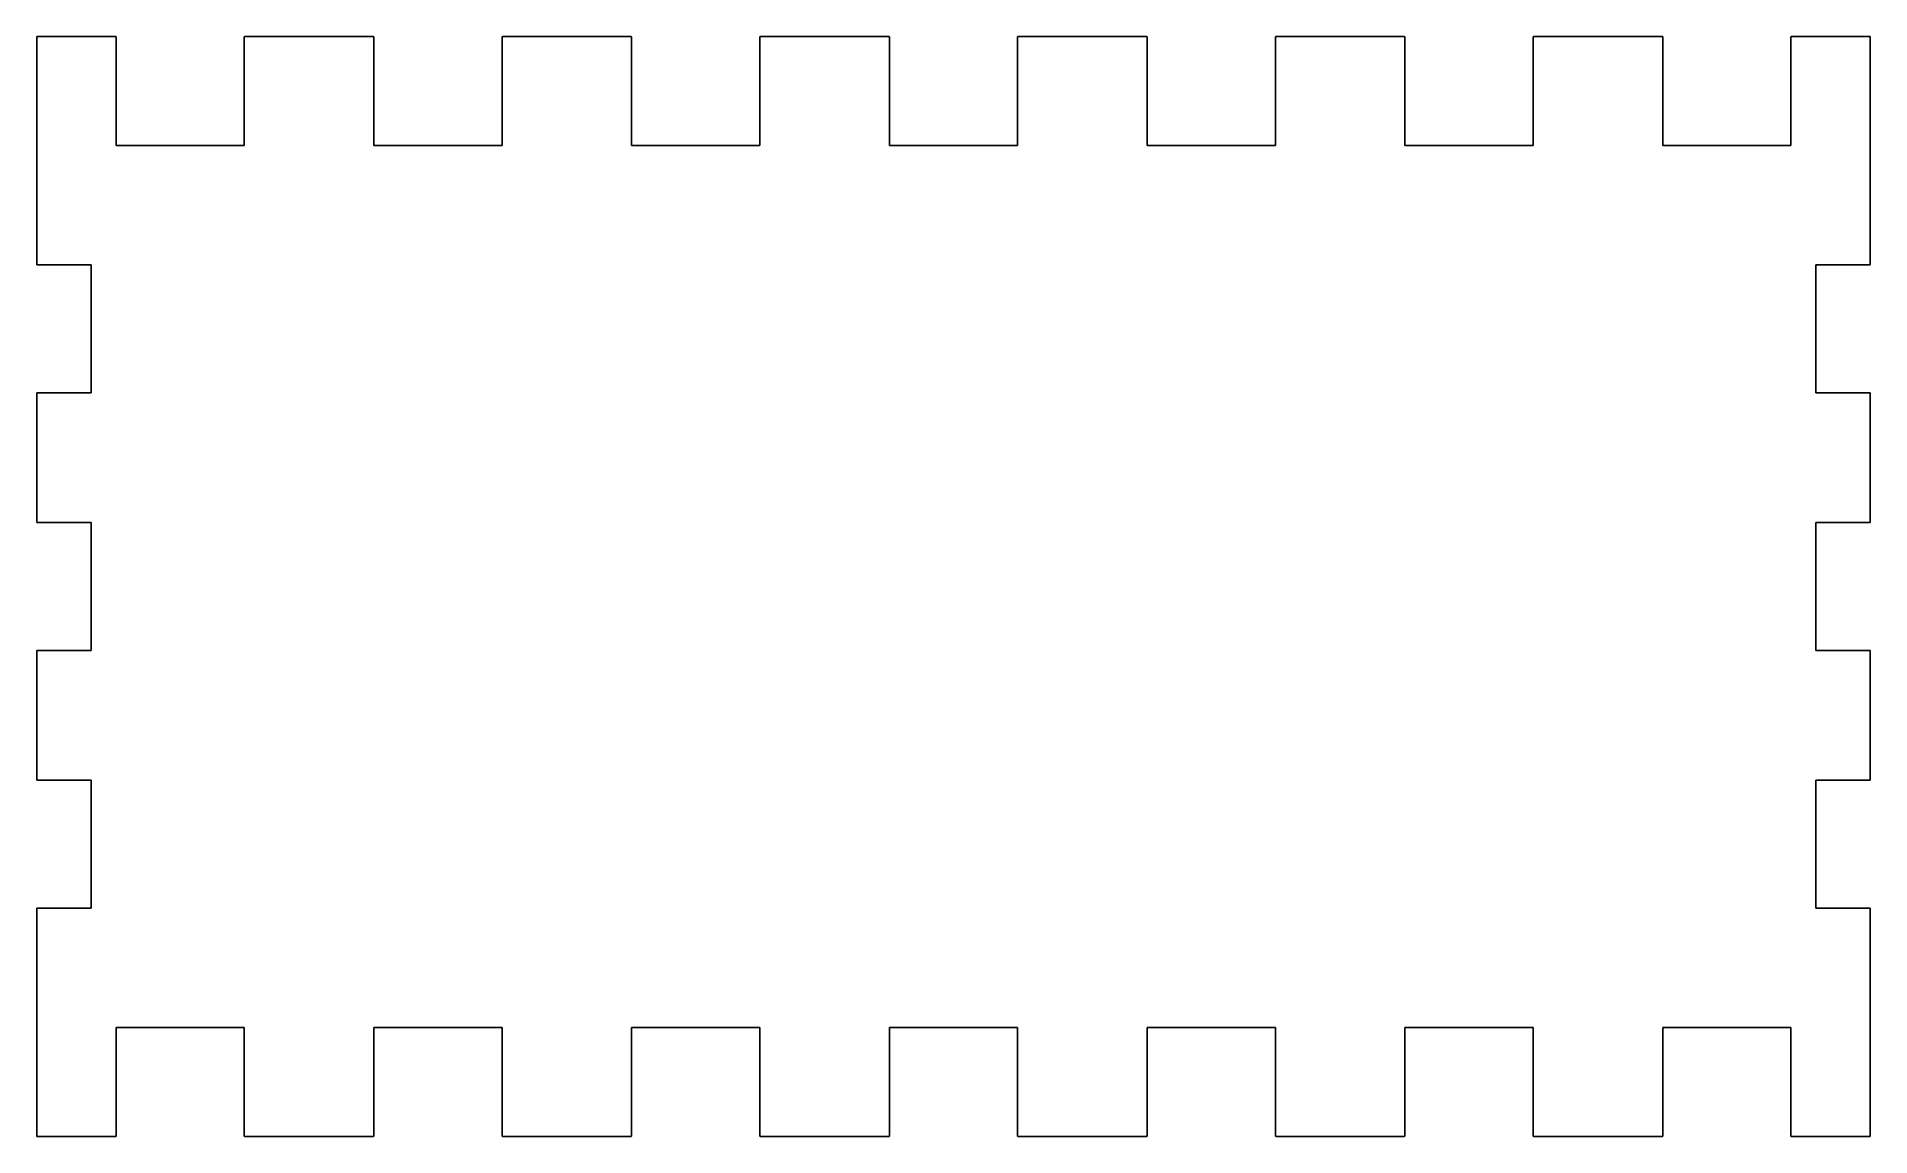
# Model space of a CAD drawing. Extents: x -107 to 107, y -64 to 64.
import ezdxf

# ---------------------------------------------------------------- set-up
doc = ezdxf.new("R2010")
doc.units = 0

msp = doc.modelspace()

# ---------------------------------------------------------------- linework, layer by layer
at = {"color": 1}
for p, q in [((-106.705, 63.98), (-106.702, 63.995)), ((-106.705, 37.5), (-106.705, 63.98)), ((-106.702, 63.995), (-106.694, 64.007)), ((-106.694, 64.007), (-106.682, 64.015)), ((-106.682, 64.015), (-106.667, 64.018)), ((-106.667, 64.018), (-97.5, 64.018)), ((-97.5, 64.018), (-97.485, 64.015)), ((-97.485, 64.015), (-97.473, 64.007)), ((-97.473, 64.007), (-97.465, 63.995)), ((-97.465, 63.995), (-97.462, 63.98)), ((-97.462, 63.98), (-97.462, 51.338)), ((-82.538, 63.98), (-82.535, 63.995)), ((-82.538, 51.338), (-82.538, 63.98)), ((-82.535, 63.995), (-82.527, 64.007)), ((-82.527, 64.007), (-82.515, 64.015)), ((-82.515, 64.015), (-82.5, 64.018)), ((-82.5, 64.018), (-67.5, 64.018)), ((-67.5, 64.018), (-67.485, 64.015)), ((-67.485, 64.015), (-67.473, 64.007)), ((-67.473, 64.007), (-67.465, 63.995)), ((-67.465, 63.995), (-67.462, 63.98)), ((-67.462, 63.98), (-67.462, 51.338)), ((-52.538, 63.98), (-52.535, 63.995)), ((-52.538, 51.338), (-52.538, 63.98)), ((-52.535, 63.995), (-52.527, 64.007)), ((-52.527, 64.007), (-52.515, 64.015)), ((-52.515, 64.015), (-52.5, 64.018)), ((-52.5, 64.018), (-37.5, 64.018)), ((-37.5, 64.018), (-37.485, 64.015)), ((-37.485, 64.015), (-37.473, 64.007)), ((-37.473, 64.007), (-37.465, 63.995)), ((-37.465, 63.995), (-37.462, 63.98)), ((-37.462, 63.98), (-37.462, 51.338)), ((-22.538, 63.98), (-22.535, 63.995)), ((-22.538, 51.338), (-22.538, 63.98)), ((-22.535, 63.995), (-22.527, 64.007)), ((-22.527, 64.007), (-22.515, 64.015)), ((-22.515, 64.015), (-22.5, 64.018)), ((-22.5, 64.018), (-7.5, 64.018)), ((-7.5, 64.018), (-7.485, 64.015)), ((-7.485, 64.015), (-7.473, 64.007)), ((-7.473, 64.007), (-7.465, 63.995)), ((-7.465, 63.995), (-7.462, 63.98)), ((-7.462, 63.98), (-7.462, 51.338)), ((7.462, 63.98), (7.465, 63.995)), ((7.462, 51.338), (7.462, 63.98)), ((7.465, 63.995), (7.473, 64.007)), ((7.473, 64.007), (7.485, 64.015)), ((7.485, 64.015), (7.5, 64.018)), ((7.5, 64.018), (22.5, 64.018)), ((22.5, 64.018), (22.515, 64.015)), ((22.515, 64.015), (22.527, 64.007)), ((22.527, 64.007), (22.535, 63.995)), ((22.535, 63.995), (22.538, 63.98)), ((22.538, 63.98), (22.538, 51.338)), ((37.462, 63.98), (37.465, 63.995)), ((37.462, 51.338), (37.462, 63.98)), ((37.465, 63.995), (37.473, 64.007)), ((37.473, 64.007), (37.485, 64.015)), ((37.485, 64.015), (37.5, 64.018)), ((37.5, 64.018), (52.5, 64.018)), ((52.5, 64.018), (52.515, 64.015)), ((52.515, 64.015), (52.527, 64.007)), ((52.527, 64.007), (52.535, 63.995)), ((52.535, 63.995), (52.538, 63.98)), ((52.538, 63.98), (52.538, 51.338)), ((67.462, 63.98), (67.465, 63.995)), ((67.462, 51.338), (67.462, 63.98)), ((67.465, 63.995), (67.473, 64.007)), ((67.473, 64.007), (67.485, 64.015)), ((67.485, 64.015), (67.5, 64.018)), ((67.5, 64.018), (82.5, 64.018)), ((82.5, 64.018), (82.515, 64.015)), ((82.515, 64.015), (82.527, 64.007)), ((82.527, 64.007), (82.535, 63.995)), ((82.535, 63.995), (82.538, 63.98)), ((82.538, 63.98), (82.538, 51.338)), ((97.462, 63.98), (97.465, 63.995)), ((97.462, 51.338), (97.462, 63.98)), ((97.465, 63.995), (97.473, 64.007)), ((97.473, 64.007), (97.485, 64.015)), ((97.485, 64.015), (97.5, 64.018)), ((97.5, 64.018), (106.667, 64.018)), ((106.667, 64.018), (106.682, 64.015)), ((106.682, 64.015), (106.694, 64.007)), ((106.694, 64.007), (106.702, 63.995)), ((106.702, 63.995), (106.705, 63.98)), ((106.705, 63.98), (106.705, 37.5)), ((-97.462, 51.338), (-82.538, 51.338)), ((-67.462, 51.338), (-52.538, 51.338)), ((-37.462, 51.338), (-22.538, 51.338)), ((-7.462, 51.338), (7.462, 51.338)), ((22.538, 51.338), (37.462, 51.338)), ((52.538, 51.338), (67.462, 51.338)), ((82.538, 51.338), (97.462, 51.338)), ((-106.702, 37.485), (-106.705, 37.5)), ((-106.694, 37.473), (-106.702, 37.485)), ((-106.682, 37.465), (-106.694, 37.473)), ((-106.667, 37.462), (-106.682, 37.465)), ((-100.365, 37.462), (-106.667, 37.462)), ((-100.365, 22.538), (-100.365, 37.462)), ((106.667, 37.462), (100.365, 37.462)), ((100.365, 37.462), (100.365, 22.538)), ((106.682, 37.465), (106.667, 37.462)), ((106.694, 37.473), (106.682, 37.465)), ((106.702, 37.485), (106.694, 37.473)), ((106.705, 37.5), (106.702, 37.485)), ((-106.705, 22.5), (-106.702, 22.515)), ((-106.705, 7.5), (-106.705, 22.5)), ((-106.702, 22.515), (-106.694, 22.527)), ((-106.694, 22.527), (-106.682, 22.535)), ((-106.682, 22.535), (-106.667, 22.538)), ((-106.667, 22.538), (-100.365, 22.538)), ((100.365, 22.538), (106.667, 22.538)), ((106.667, 22.538), (106.682, 22.535)), ((106.682, 22.535), (106.694, 22.527)), ((106.694, 22.527), (106.702, 22.515)), ((106.702, 22.515), (106.705, 22.5)), ((106.705, 22.5), (106.705, 7.5)), ((-106.702, 7.485), (-106.705, 7.5)), ((-106.694, 7.473), (-106.702, 7.485)), ((-106.682, 7.465), (-106.694, 7.473)), ((-106.667, 7.462), (-106.682, 7.465)), ((-100.365, 7.462), (-106.667, 7.462)), ((-100.365, -7.462), (-100.365, 7.462)), ((106.667, 7.462), (100.365, 7.462)), ((100.365, 7.462), (100.365, -7.462)), ((106.682, 7.465), (106.667, 7.462)), ((106.694, 7.473), (106.682, 7.465)), ((106.702, 7.485), (106.694, 7.473)), ((106.705, 7.5), (106.702, 7.485)), ((-106.705, -7.5), (-106.702, -7.485)), ((-106.705, -22.5), (-106.705, -7.5)), ((-106.702, -7.485), (-106.694, -7.473)), ((-106.694, -7.473), (-106.682, -7.465)), ((-106.682, -7.465), (-106.667, -7.462)), ((-106.667, -7.462), (-100.365, -7.462)), ((100.365, -7.462), (106.667, -7.462)), ((106.667, -7.462), (106.682, -7.465)), ((106.682, -7.465), (106.694, -7.473)), ((106.694, -7.473), (106.702, -7.485)), ((106.702, -7.485), (106.705, -7.5)), ((106.705, -7.5), (106.705, -22.5)), ((-106.702, -22.515), (-106.705, -22.5)), ((-106.694, -22.527), (-106.702, -22.515)), ((-106.682, -22.535), (-106.694, -22.527)), ((-106.667, -22.538), (-106.682, -22.535)), ((-100.365, -22.538), (-106.667, -22.538)), ((-100.365, -37.462), (-100.365, -22.538)), ((106.667, -22.538), (100.365, -22.538)), ((100.365, -22.538), (100.365, -37.462)), ((106.682, -22.535), (106.667, -22.538)), ((106.694, -22.527), (106.682, -22.535)), ((106.702, -22.515), (106.694, -22.527)), ((106.705, -22.5), (106.702, -22.515)), ((-106.705, -37.5), (-106.702, -37.485)), ((-106.705, -63.98), (-106.705, -37.5)), ((-106.702, -37.485), (-106.694, -37.473)), ((-106.694, -37.473), (-106.682, -37.465)), ((-106.682, -37.465), (-106.667, -37.462)), ((-106.667, -37.462), (-100.365, -37.462)), ((100.365, -37.462), (106.667, -37.462)), ((106.667, -37.462), (106.682, -37.465)), ((106.682, -37.465), (106.694, -37.473)), ((106.694, -37.473), (106.702, -37.485)), ((106.702, -37.485), (106.705, -37.5)), ((106.705, -37.5), (106.705, -63.98)), ((-82.538, -51.338), (-97.462, -51.338)), ((-97.462, -51.338), (-97.462, -63.98)), ((-82.538, -63.98), (-82.538, -51.338)), ((-52.538, -51.338), (-67.462, -51.338)), ((-67.462, -51.338), (-67.462, -63.98)), ((-52.538, -63.98), (-52.538, -51.338)), ((-22.538, -51.338), (-37.462, -51.338)), ((-37.462, -51.338), (-37.462, -63.98)), ((-22.538, -63.98), (-22.538, -51.338)), ((7.462, -51.338), (-7.462, -51.338)), ((-7.462, -51.338), (-7.462, -63.98)), ((7.462, -63.98), (7.462, -51.338)), ((37.462, -51.338), (22.538, -51.338)), ((22.538, -51.338), (22.538, -63.98)), ((37.462, -63.98), (37.462, -51.338)), ((67.462, -51.338), (52.538, -51.338)), ((52.538, -51.338), (52.538, -63.98)), ((67.462, -63.98), (67.462, -51.338)), ((97.462, -51.338), (82.538, -51.338)), ((82.538, -51.338), (82.538, -63.98)), ((97.462, -63.98), (97.462, -51.338)), ((-106.702, -63.995), (-106.705, -63.98)), ((-106.694, -64.007), (-106.702, -63.995)), ((-106.682, -64.015), (-106.694, -64.007)), ((-106.667, -64.018), (-106.682, -64.015)), ((-97.5, -64.018), (-106.667, -64.018)), ((-97.485, -64.015), (-97.5, -64.018)), ((-97.473, -64.007), (-97.485, -64.015)), ((-97.465, -63.995), (-97.473, -64.007)), ((-97.462, -63.98), (-97.465, -63.995)), ((-82.535, -63.995), (-82.538, -63.98)), ((-82.527, -64.007), (-82.535, -63.995)), ((-82.515, -64.015), (-82.527, -64.007)), ((-82.5, -64.018), (-82.515, -64.015)), ((-67.5, -64.018), (-82.5, -64.018)), ((-67.485, -64.015), (-67.5, -64.018)), ((-67.473, -64.007), (-67.485, -64.015)), ((-67.465, -63.995), (-67.473, -64.007)), ((-67.462, -63.98), (-67.465, -63.995)), ((-52.535, -63.995), (-52.538, -63.98)), ((-52.527, -64.007), (-52.535, -63.995)), ((-52.515, -64.015), (-52.527, -64.007)), ((-52.5, -64.018), (-52.515, -64.015)), ((-37.5, -64.018), (-52.5, -64.018)), ((-37.485, -64.015), (-37.5, -64.018)), ((-37.473, -64.007), (-37.485, -64.015)), ((-37.465, -63.995), (-37.473, -64.007)), ((-37.462, -63.98), (-37.465, -63.995)), ((-22.535, -63.995), (-22.538, -63.98)), ((-22.527, -64.007), (-22.535, -63.995)), ((-22.515, -64.015), (-22.527, -64.007)), ((-22.5, -64.018), (-22.515, -64.015)), ((-7.5, -64.018), (-22.5, -64.018)), ((-7.485, -64.015), (-7.5, -64.018)), ((-7.473, -64.007), (-7.485, -64.015)), ((-7.465, -63.995), (-7.473, -64.007)), ((-7.462, -63.98), (-7.465, -63.995)), ((7.465, -63.995), (7.462, -63.98)), ((7.473, -64.007), (7.465, -63.995)), ((7.485, -64.015), (7.473, -64.007)), ((7.5, -64.018), (7.485, -64.015)), ((22.5, -64.018), (7.5, -64.018)), ((22.515, -64.015), (22.5, -64.018)), ((22.527, -64.007), (22.515, -64.015)), ((22.535, -63.995), (22.527, -64.007)), ((22.538, -63.98), (22.535, -63.995)), ((37.465, -63.995), (37.462, -63.98)), ((37.473, -64.007), (37.465, -63.995)), ((37.485, -64.015), (37.473, -64.007)), ((37.5, -64.018), (37.485, -64.015)), ((52.5, -64.018), (37.5, -64.018)), ((52.515, -64.015), (52.5, -64.018)), ((52.527, -64.007), (52.515, -64.015)), ((52.535, -63.995), (52.527, -64.007)), ((52.538, -63.98), (52.535, -63.995)), ((67.465, -63.995), (67.462, -63.98)), ((67.473, -64.007), (67.465, -63.995)), ((67.485, -64.015), (67.473, -64.007)), ((67.5, -64.018), (67.485, -64.015)), ((82.5, -64.018), (67.5, -64.018)), ((82.515, -64.015), (82.5, -64.018)), ((82.527, -64.007), (82.515, -64.015)), ((82.535, -63.995), (82.527, -64.007)), ((82.538, -63.98), (82.535, -63.995)), ((97.465, -63.995), (97.462, -63.98)), ((97.473, -64.007), (97.465, -63.995)), ((97.485, -64.015), (97.473, -64.007)), ((97.5, -64.018), (97.485, -64.015)), ((106.667, -64.018), (97.5, -64.018)), ((106.682, -64.015), (106.667, -64.018)), ((106.694, -64.007), (106.682, -64.015)), ((106.702, -63.995), (106.694, -64.007)), ((106.705, -63.98), (106.702, -63.995))]:
    msp.add_line(p, q, dxfattribs=at)

doc.saveas('drawing.dxf')
